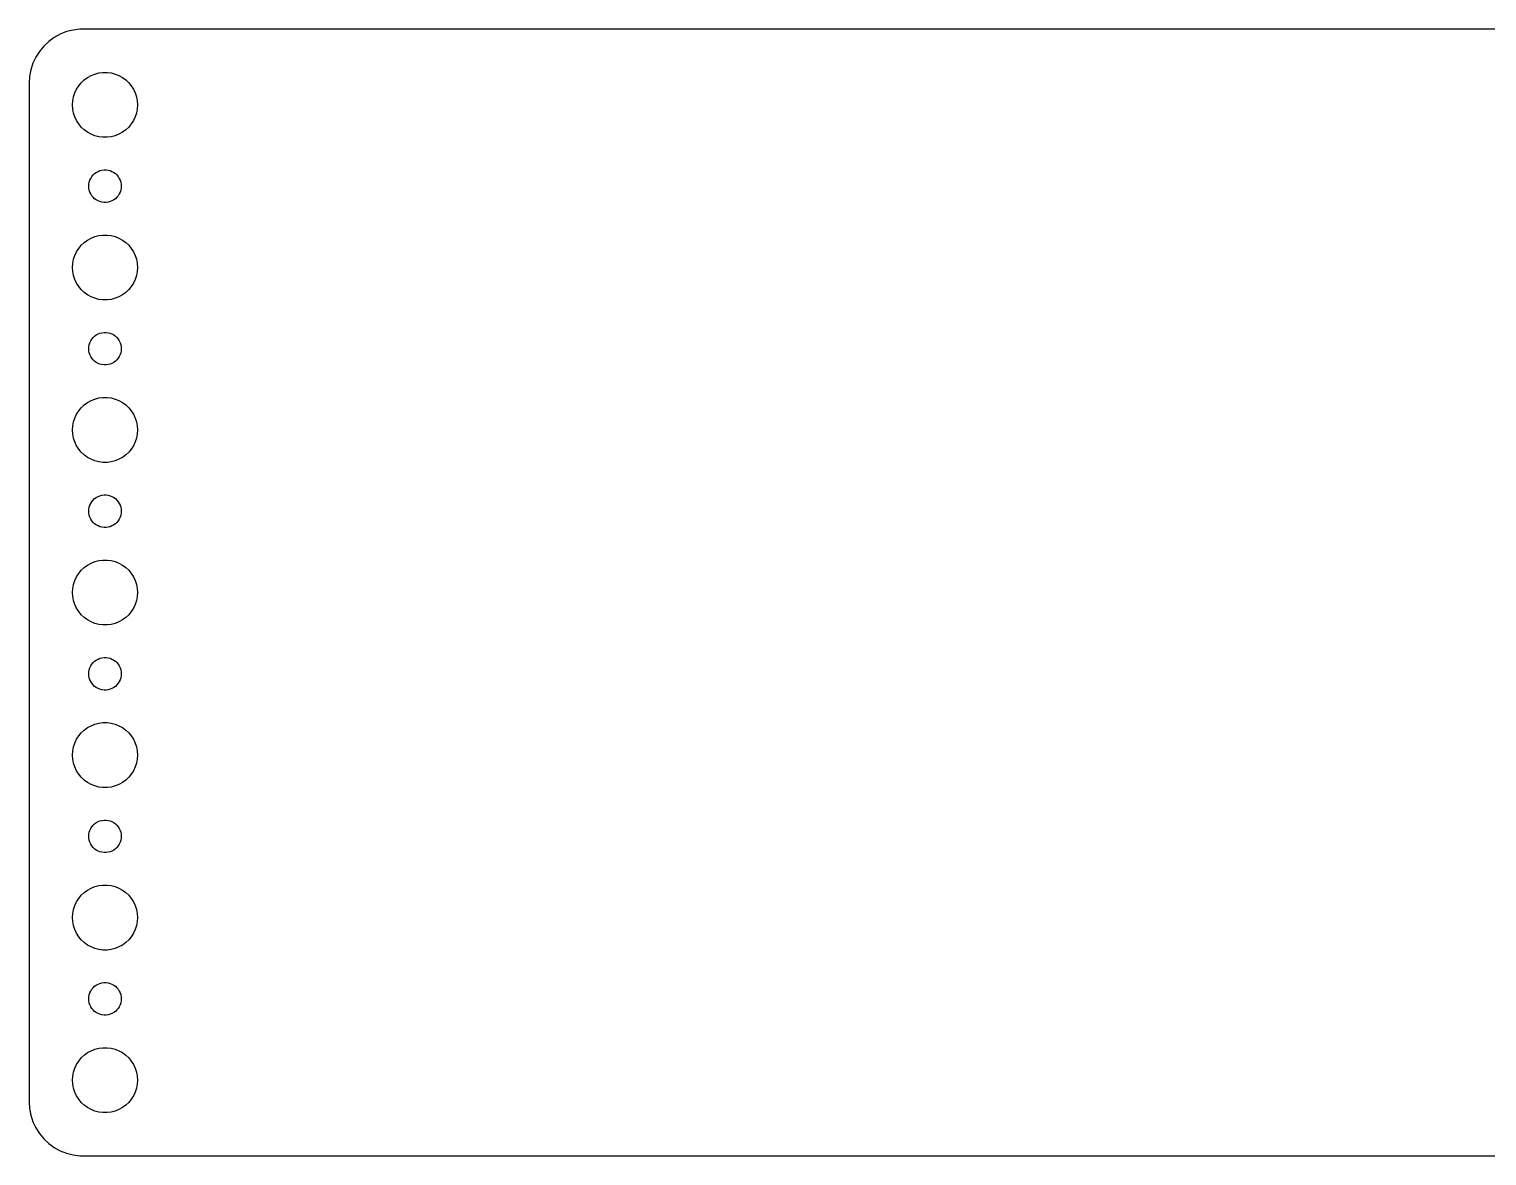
# Model space of a CAD drawing. Header units: metres. Extents: x -134 to 134, y 518 to 1078.
# Drawn here: x -134.5 to 0, y 974 to 1078 of the extents above; entities that cross this region are included whole.
import ezdxf

# ---------------------------------------------------------------- set-up
doc = ezdxf.new("R2010")
doc.units = ezdxf.units.M

msp = doc.modelspace()

# ---------------------------------------------------------------- linework, layer by layer
for p, q in [((-131.629, 1077.52), (-132.179, 1077.22)), ((-131.045, 1077.76), (-131.629, 1077.52)), ((-130.437, 1077.91), (-131.045, 1077.76)), ((-129.814, 1077.99), (-130.437, 1077.91)), ((129.814, 1077.99), (-129.814, 1077.99)), ((-133.145, 1076.42), (-133.545, 1075.94)), ((-132.687, 1076.85), (-133.145, 1076.42)), ((-132.179, 1077.22), (-132.687, 1076.85)), ((-134.149, 1074.84), (-134.343, 1074.24)), ((-133.882, 1075.41), (-134.149, 1074.84)), ((-133.545, 1075.94), (-133.882, 1075.41)), ((-134.461, 1073.63), (-134.5, 1073)), ((-134.343, 1074.24), (-134.461, 1073.63)), ((-129.687, 1073.05), (-129.412, 1073.31)), ((-129.412, 1073.31), (-129.107, 1073.53)), ((-129.107, 1073.53), (-128.777, 1073.71)), ((-128.777, 1073.71), (-128.427, 1073.85)), ((-128.427, 1073.85), (-128.062, 1073.95)), ((-128.062, 1073.95), (-127.688, 1073.99)), ((-127.688, 1073.99), (-127.312, 1073.99)), ((-127.312, 1073.99), (-126.938, 1073.95)), ((-126.938, 1073.95), (-126.573, 1073.85)), ((-126.573, 1073.85), (-126.223, 1073.71)), ((-126.223, 1073.71), (-125.893, 1073.53)), ((-125.893, 1073.53), (-125.588, 1073.31)), ((-125.588, 1073.31), (-125.313, 1073.05)), ((-134.5, 1073), (-134.5, 979)), ((-130.406, 1071.75), (-130.289, 1072.1)), ((-130.289, 1072.1), (-130.129, 1072.45)), ((-130.129, 1072.45), (-129.927, 1072.76)), ((-129.927, 1072.76), (-129.687, 1073.05)), ((-125.313, 1073.05), (-125.073, 1072.76)), ((-125.073, 1072.76), (-124.871, 1072.45)), ((-124.871, 1072.45), (-124.711, 1072.1)), ((-124.711, 1072.1), (-124.594, 1071.75)), ((-130.5, 1071), (-130.476, 1071.38)), ((-130.476, 1070.62), (-130.5, 1071)), ((-130.476, 1071.38), (-130.406, 1071.75)), ((-124.594, 1071.75), (-124.524, 1071.38)), ((-124.524, 1071.38), (-124.5, 1071)), ((-124.5, 1071), (-124.524, 1070.62)), ((-130.406, 1070.25), (-130.476, 1070.62)), ((-130.289, 1069.9), (-130.406, 1070.25)), ((-130.129, 1069.55), (-130.289, 1069.9)), ((-129.927, 1069.24), (-130.129, 1069.55)), ((-124.871, 1069.55), (-125.073, 1069.24)), ((-124.711, 1069.9), (-124.871, 1069.55)), ((-124.594, 1070.25), (-124.711, 1069.9)), ((-124.524, 1070.62), (-124.594, 1070.25)), ((-129.687, 1068.95), (-129.927, 1069.24)), ((-129.412, 1068.69), (-129.687, 1068.95)), ((-129.107, 1068.47), (-129.412, 1068.69)), ((-128.777, 1068.29), (-129.107, 1068.47)), ((-128.427, 1068.15), (-128.777, 1068.29)), ((-128.062, 1068.05), (-128.427, 1068.15)), ((-127.688, 1068.01), (-128.062, 1068.05)), ((-127.312, 1068.01), (-127.688, 1068.01)), ((-126.938, 1068.05), (-127.312, 1068.01)), ((-126.573, 1068.15), (-126.938, 1068.05)), ((-126.223, 1068.29), (-126.573, 1068.15)), ((-125.893, 1068.47), (-126.223, 1068.29)), ((-125.588, 1068.69), (-125.893, 1068.47)), ((-125.313, 1068.95), (-125.588, 1068.69)), ((-125.073, 1069.24), (-125.313, 1068.95)), ((-128.953, 1063.87), (-128.895, 1064.05)), ((-128.895, 1064.05), (-128.814, 1064.22)), ((-128.814, 1064.22), (-128.714, 1064.38)), ((-128.714, 1064.38), (-128.593, 1064.53)), ((-128.593, 1064.53), (-128.456, 1064.66)), ((-128.456, 1064.66), (-128.304, 1064.77)), ((-128.304, 1064.77), (-128.139, 1064.86)), ((-128.139, 1064.86), (-127.964, 1064.93)), ((-127.964, 1064.93), (-127.781, 1064.97)), ((-127.781, 1064.97), (-127.594, 1065)), ((-127.594, 1065), (-127.406, 1065)), ((-127.406, 1065), (-127.219, 1064.97)), ((-127.219, 1064.97), (-127.036, 1064.93)), ((-127.036, 1064.93), (-126.861, 1064.86)), ((-126.861, 1064.86), (-126.696, 1064.77)), ((-126.696, 1064.77), (-126.544, 1064.66)), ((-126.544, 1064.66), (-126.407, 1064.53)), ((-126.407, 1064.53), (-126.286, 1064.38)), ((-126.286, 1064.38), (-126.186, 1064.22)), ((-126.186, 1064.22), (-126.105, 1064.05)), ((-126.105, 1064.05), (-126.047, 1063.87)), ((-129, 1063.5), (-128.988, 1063.69)), ((-128.988, 1063.31), (-129, 1063.5)), ((-128.988, 1063.69), (-128.953, 1063.87)), ((-128.953, 1063.13), (-128.988, 1063.31)), ((-128.895, 1062.95), (-128.953, 1063.13)), ((-128.814, 1062.78), (-128.895, 1062.95)), ((-128.714, 1062.62), (-128.814, 1062.78)), ((-128.593, 1062.47), (-128.714, 1062.62)), ((-126.286, 1062.62), (-126.407, 1062.47)), ((-126.186, 1062.78), (-126.286, 1062.62)), ((-126.105, 1062.95), (-126.186, 1062.78)), ((-126.047, 1063.13), (-126.105, 1062.95)), ((-126.047, 1063.87), (-126.012, 1063.69)), ((-126.012, 1063.31), (-126.047, 1063.13)), ((-126.012, 1063.69), (-126, 1063.5)), ((-126, 1063.5), (-126.012, 1063.31)), ((-128.456, 1062.34), (-128.593, 1062.47)), ((-128.304, 1062.23), (-128.456, 1062.34)), ((-128.139, 1062.14), (-128.304, 1062.23)), ((-127.964, 1062.07), (-128.139, 1062.14)), ((-127.781, 1062.03), (-127.964, 1062.07)), ((-127.594, 1062), (-127.781, 1062.03)), ((-127.406, 1062), (-127.594, 1062)), ((-127.219, 1062.03), (-127.406, 1062)), ((-127.036, 1062.07), (-127.219, 1062.03)), ((-126.861, 1062.14), (-127.036, 1062.07)), ((-126.696, 1062.23), (-126.861, 1062.14)), ((-126.544, 1062.34), (-126.696, 1062.23)), ((-126.407, 1062.47), (-126.544, 1062.34)), ((-129.412, 1058.31), (-129.107, 1058.53)), ((-129.107, 1058.53), (-128.777, 1058.71)), ((-128.777, 1058.71), (-128.427, 1058.85)), ((-128.427, 1058.85), (-128.062, 1058.95)), ((-128.062, 1058.95), (-127.688, 1058.99)), ((-127.688, 1058.99), (-127.312, 1058.99)), ((-127.312, 1058.99), (-126.938, 1058.95)), ((-126.938, 1058.95), (-126.573, 1058.85)), ((-126.573, 1058.85), (-126.223, 1058.71)), ((-126.223, 1058.71), (-125.893, 1058.53)), ((-125.893, 1058.53), (-125.588, 1058.31)), ((-130.289, 1057.1), (-130.129, 1057.45)), ((-130.129, 1057.45), (-129.927, 1057.76)), ((-129.927, 1057.76), (-129.687, 1058.05)), ((-129.687, 1058.05), (-129.412, 1058.31)), ((-125.588, 1058.31), (-125.313, 1058.05)), ((-125.313, 1058.05), (-125.073, 1057.76)), ((-125.073, 1057.76), (-124.871, 1057.45)), ((-124.871, 1057.45), (-124.711, 1057.1)), ((-130.5, 1056), (-130.476, 1056.38)), ((-130.476, 1055.62), (-130.5, 1056)), ((-130.476, 1056.38), (-130.406, 1056.75)), ((-130.406, 1056.75), (-130.289, 1057.1)), ((-124.711, 1057.1), (-124.594, 1056.75)), ((-124.594, 1056.75), (-124.524, 1056.38)), ((-124.524, 1056.38), (-124.5, 1056)), ((-124.5, 1056), (-124.524, 1055.62)), ((-130.406, 1055.25), (-130.476, 1055.62)), ((-130.289, 1054.9), (-130.406, 1055.25)), ((-130.129, 1054.55), (-130.289, 1054.9)), ((-129.927, 1054.24), (-130.129, 1054.55)), ((-124.871, 1054.55), (-125.073, 1054.24)), ((-124.711, 1054.9), (-124.871, 1054.55)), ((-124.594, 1055.25), (-124.711, 1054.9)), ((-124.524, 1055.62), (-124.594, 1055.25)), ((-129.687, 1053.95), (-129.927, 1054.24)), ((-129.412, 1053.69), (-129.687, 1053.95)), ((-129.107, 1053.47), (-129.412, 1053.69)), ((-128.777, 1053.29), (-129.107, 1053.47)), ((-128.427, 1053.15), (-128.777, 1053.29)), ((-128.062, 1053.05), (-128.427, 1053.15)), ((-126.573, 1053.15), (-126.938, 1053.05)), ((-126.223, 1053.29), (-126.573, 1053.15)), ((-125.893, 1053.47), (-126.223, 1053.29)), ((-125.588, 1053.69), (-125.893, 1053.47)), ((-125.313, 1053.95), (-125.588, 1053.69)), ((-125.073, 1054.24), (-125.313, 1053.95)), ((-127.688, 1053.01), (-128.062, 1053.05)), ((-127.312, 1053.01), (-127.688, 1053.01)), ((-126.938, 1053.05), (-127.312, 1053.01)), ((-128.895, 1049.05), (-128.814, 1049.22)), ((-128.814, 1049.22), (-128.714, 1049.38)), ((-128.714, 1049.38), (-128.593, 1049.53)), ((-128.593, 1049.53), (-128.456, 1049.66)), ((-128.456, 1049.66), (-128.304, 1049.77)), ((-128.304, 1049.77), (-128.139, 1049.86)), ((-128.139, 1049.86), (-127.964, 1049.93)), ((-127.964, 1049.93), (-127.781, 1049.97)), ((-127.781, 1049.97), (-127.594, 1050)), ((-127.594, 1050), (-127.406, 1050)), ((-127.406, 1050), (-127.219, 1049.97)), ((-127.219, 1049.97), (-127.036, 1049.93)), ((-127.036, 1049.93), (-126.861, 1049.86)), ((-126.861, 1049.86), (-126.696, 1049.77)), ((-126.696, 1049.77), (-126.544, 1049.66)), ((-126.544, 1049.66), (-126.407, 1049.53)), ((-126.407, 1049.53), (-126.286, 1049.38)), ((-126.286, 1049.38), (-126.186, 1049.22)), ((-126.186, 1049.22), (-126.105, 1049.05)), ((-129, 1048.5), (-128.988, 1048.69)), ((-128.988, 1048.31), (-129, 1048.5)), ((-128.988, 1048.69), (-128.953, 1048.87)), ((-128.953, 1048.13), (-128.988, 1048.31)), ((-128.953, 1048.87), (-128.895, 1049.05)), ((-128.895, 1047.95), (-128.953, 1048.13)), ((-128.814, 1047.78), (-128.895, 1047.95)), ((-128.714, 1047.62), (-128.814, 1047.78)), ((-126.186, 1047.78), (-126.286, 1047.62)), ((-126.105, 1047.95), (-126.186, 1047.78)), ((-126.105, 1049.05), (-126.047, 1048.87)), ((-126.047, 1048.13), (-126.105, 1047.95)), ((-126.047, 1048.87), (-126.012, 1048.69)), ((-126.012, 1048.31), (-126.047, 1048.13)), ((-126.012, 1048.69), (-126, 1048.5)), ((-126, 1048.5), (-126.012, 1048.31)), ((-128.593, 1047.47), (-128.714, 1047.62)), ((-128.456, 1047.34), (-128.593, 1047.47)), ((-128.304, 1047.23), (-128.456, 1047.34)), ((-128.139, 1047.14), (-128.304, 1047.23)), ((-127.964, 1047.07), (-128.139, 1047.14)), ((-127.781, 1047.03), (-127.964, 1047.07)), ((-127.594, 1047), (-127.781, 1047.03)), ((-127.406, 1047), (-127.594, 1047)), ((-127.219, 1047.03), (-127.406, 1047)), ((-127.036, 1047.07), (-127.219, 1047.03)), ((-126.861, 1047.14), (-127.036, 1047.07)), ((-126.696, 1047.23), (-126.861, 1047.14)), ((-126.544, 1047.34), (-126.696, 1047.23)), ((-126.407, 1047.47), (-126.544, 1047.34)), ((-126.286, 1047.62), (-126.407, 1047.47)), ((-128.777, 1043.71), (-128.427, 1043.85)), ((-128.427, 1043.85), (-128.062, 1043.95)), ((-128.062, 1043.95), (-127.688, 1043.99)), ((-127.688, 1043.99), (-127.312, 1043.99)), ((-127.312, 1043.99), (-126.938, 1043.95)), ((-126.938, 1043.95), (-126.573, 1043.85)), ((-126.573, 1043.85), (-126.223, 1043.71)), ((-130.289, 1042.1), (-130.129, 1042.45)), ((-130.129, 1042.45), (-129.927, 1042.76)), ((-129.927, 1042.76), (-129.687, 1043.05)), ((-129.687, 1043.05), (-129.412, 1043.31)), ((-129.412, 1043.31), (-129.107, 1043.53)), ((-129.107, 1043.53), (-128.777, 1043.71)), ((-126.223, 1043.71), (-125.893, 1043.53)), ((-125.893, 1043.53), (-125.588, 1043.31)), ((-125.588, 1043.31), (-125.313, 1043.05)), ((-125.313, 1043.05), (-125.073, 1042.76)), ((-125.073, 1042.76), (-124.871, 1042.45)), ((-124.871, 1042.45), (-124.711, 1042.1)), ((-130.5, 1041), (-130.476, 1041.38)), ((-130.476, 1041.38), (-130.406, 1041.75)), ((-130.406, 1041.75), (-130.289, 1042.1)), ((-124.711, 1042.1), (-124.594, 1041.75)), ((-124.594, 1041.75), (-124.524, 1041.38)), ((-124.524, 1041.38), (-124.5, 1041)), ((-130.476, 1040.62), (-130.5, 1041)), ((-130.406, 1040.25), (-130.476, 1040.62)), ((-130.289, 1039.9), (-130.406, 1040.25)), ((-130.129, 1039.55), (-130.289, 1039.9)), ((-124.711, 1039.9), (-124.871, 1039.55)), ((-124.594, 1040.25), (-124.711, 1039.9)), ((-124.524, 1040.62), (-124.594, 1040.25)), ((-124.5, 1041), (-124.524, 1040.62)), ((-129.927, 1039.24), (-130.129, 1039.55)), ((-129.687, 1038.95), (-129.927, 1039.24)), ((-129.412, 1038.69), (-129.687, 1038.95)), ((-129.107, 1038.47), (-129.412, 1038.69)), ((-128.777, 1038.29), (-129.107, 1038.47)), ((-125.893, 1038.47), (-126.223, 1038.29)), ((-125.588, 1038.69), (-125.893, 1038.47)), ((-125.313, 1038.95), (-125.588, 1038.69)), ((-125.073, 1039.24), (-125.313, 1038.95)), ((-124.871, 1039.55), (-125.073, 1039.24)), ((-128.427, 1038.15), (-128.777, 1038.29)), ((-128.062, 1038.05), (-128.427, 1038.15)), ((-127.688, 1038.01), (-128.062, 1038.05)), ((-127.312, 1038.01), (-127.688, 1038.01)), ((-126.938, 1038.05), (-127.312, 1038.01)), ((-126.573, 1038.15), (-126.938, 1038.05)), ((-126.223, 1038.29), (-126.573, 1038.15)), ((-128.814, 1034.22), (-128.714, 1034.38)), ((-128.714, 1034.38), (-128.593, 1034.53)), ((-128.593, 1034.53), (-128.456, 1034.66)), ((-128.456, 1034.66), (-128.304, 1034.77)), ((-128.304, 1034.77), (-128.139, 1034.86)), ((-128.139, 1034.86), (-127.964, 1034.93)), ((-127.964, 1034.93), (-127.781, 1034.97)), ((-127.781, 1034.97), (-127.594, 1035)), ((-127.594, 1035), (-127.406, 1035)), ((-127.406, 1035), (-127.219, 1034.97)), ((-127.219, 1034.97), (-127.036, 1034.93)), ((-127.036, 1034.93), (-126.861, 1034.86)), ((-126.861, 1034.86), (-126.696, 1034.77)), ((-126.696, 1034.77), (-126.544, 1034.66)), ((-126.544, 1034.66), (-126.407, 1034.53)), ((-126.407, 1034.53), (-126.286, 1034.38)), ((-126.286, 1034.38), (-126.186, 1034.22)), ((-129, 1033.5), (-128.988, 1033.69)), ((-128.988, 1033.31), (-129, 1033.5)), ((-128.988, 1033.69), (-128.953, 1033.87)), ((-128.953, 1033.13), (-128.988, 1033.31)), ((-128.953, 1033.87), (-128.895, 1034.05)), ((-128.895, 1032.95), (-128.953, 1033.13)), ((-128.895, 1034.05), (-128.814, 1034.22)), ((-126.186, 1034.22), (-126.105, 1034.05)), ((-126.105, 1034.05), (-126.047, 1033.87)), ((-126.047, 1033.13), (-126.105, 1032.95)), ((-126.047, 1033.87), (-126.012, 1033.69)), ((-126.012, 1033.31), (-126.047, 1033.13)), ((-126.012, 1033.69), (-126, 1033.5)), ((-126, 1033.5), (-126.012, 1033.31)), ((-128.814, 1032.78), (-128.895, 1032.95)), ((-128.714, 1032.62), (-128.814, 1032.78)), ((-128.593, 1032.47), (-128.714, 1032.62)), ((-128.456, 1032.34), (-128.593, 1032.47)), ((-128.304, 1032.23), (-128.456, 1032.34)), ((-128.139, 1032.14), (-128.304, 1032.23)), ((-127.964, 1032.07), (-128.139, 1032.14)), ((-127.781, 1032.03), (-127.964, 1032.07)), ((-127.594, 1032), (-127.781, 1032.03)), ((-127.406, 1032), (-127.594, 1032)), ((-127.219, 1032.03), (-127.406, 1032)), ((-127.036, 1032.07), (-127.219, 1032.03)), ((-126.861, 1032.14), (-127.036, 1032.07)), ((-126.696, 1032.23), (-126.861, 1032.14)), ((-126.544, 1032.34), (-126.696, 1032.23)), ((-126.407, 1032.47), (-126.544, 1032.34)), ((-126.286, 1032.62), (-126.407, 1032.47)), ((-126.186, 1032.78), (-126.286, 1032.62)), ((-126.105, 1032.95), (-126.186, 1032.78)), ((-128.427, 1028.85), (-128.062, 1028.95)), ((-128.062, 1028.95), (-127.688, 1028.99)), ((-127.688, 1028.99), (-127.312, 1028.99)), ((-127.312, 1028.99), (-126.938, 1028.95)), ((-126.938, 1028.95), (-126.573, 1028.85)), ((-130.129, 1027.45), (-129.927, 1027.76)), ((-129.927, 1027.76), (-129.687, 1028.05)), ((-129.687, 1028.05), (-129.412, 1028.31)), ((-129.412, 1028.31), (-129.107, 1028.53)), ((-129.107, 1028.53), (-128.777, 1028.71)), ((-128.777, 1028.71), (-128.427, 1028.85)), ((-126.573, 1028.85), (-126.223, 1028.71)), ((-126.223, 1028.71), (-125.893, 1028.53)), ((-125.893, 1028.53), (-125.588, 1028.31)), ((-125.588, 1028.31), (-125.313, 1028.05)), ((-125.313, 1028.05), (-125.073, 1027.76)), ((-125.073, 1027.76), (-124.871, 1027.45)), ((-130.5, 1026), (-130.476, 1026.38)), ((-130.476, 1026.38), (-130.406, 1026.75)), ((-130.406, 1026.75), (-130.289, 1027.1)), ((-130.289, 1027.1), (-130.129, 1027.45)), ((-124.871, 1027.45), (-124.711, 1027.1)), ((-124.711, 1027.1), (-124.594, 1026.75)), ((-124.594, 1026.75), (-124.524, 1026.38)), ((-124.524, 1026.38), (-124.5, 1026)), ((-130.476, 1025.62), (-130.5, 1026)), ((-130.406, 1025.25), (-130.476, 1025.62)), ((-130.289, 1024.9), (-130.406, 1025.25)), ((-130.129, 1024.55), (-130.289, 1024.9)), ((-124.711, 1024.9), (-124.871, 1024.55)), ((-124.594, 1025.25), (-124.711, 1024.9)), ((-124.524, 1025.62), (-124.594, 1025.25)), ((-124.5, 1026), (-124.524, 1025.62)), ((-129.927, 1024.24), (-130.129, 1024.55)), ((-129.687, 1023.95), (-129.927, 1024.24)), ((-129.412, 1023.69), (-129.687, 1023.95)), ((-129.107, 1023.47), (-129.412, 1023.69)), ((-125.588, 1023.69), (-125.893, 1023.47)), ((-125.313, 1023.95), (-125.588, 1023.69)), ((-125.073, 1024.24), (-125.313, 1023.95)), ((-124.871, 1024.55), (-125.073, 1024.24)), ((-128.777, 1023.29), (-129.107, 1023.47)), ((-128.427, 1023.15), (-128.777, 1023.29)), ((-128.062, 1023.05), (-128.427, 1023.15)), ((-127.688, 1023.01), (-128.062, 1023.05)), ((-127.312, 1023.01), (-127.688, 1023.01)), ((-126.938, 1023.05), (-127.312, 1023.01)), ((-126.573, 1023.15), (-126.938, 1023.05)), ((-126.223, 1023.29), (-126.573, 1023.15)), ((-125.893, 1023.47), (-126.223, 1023.29)), ((-128.714, 1019.38), (-128.593, 1019.53)), ((-128.593, 1019.53), (-128.456, 1019.66)), ((-128.456, 1019.66), (-128.304, 1019.77)), ((-128.304, 1019.77), (-128.139, 1019.86)), ((-128.139, 1019.86), (-127.964, 1019.93)), ((-127.964, 1019.93), (-127.781, 1019.97)), ((-127.781, 1019.97), (-127.594, 1020)), ((-127.594, 1020), (-127.406, 1020)), ((-127.406, 1020), (-127.219, 1019.97)), ((-127.219, 1019.97), (-127.036, 1019.93)), ((-127.036, 1019.93), (-126.861, 1019.86)), ((-126.861, 1019.86), (-126.696, 1019.77)), ((-126.696, 1019.77), (-126.544, 1019.66)), ((-126.544, 1019.66), (-126.407, 1019.53)), ((-126.407, 1019.53), (-126.286, 1019.38)), ((-129, 1018.5), (-128.988, 1018.69)), ((-128.988, 1018.31), (-129, 1018.5)), ((-128.988, 1018.69), (-128.953, 1018.87)), ((-128.953, 1018.13), (-128.988, 1018.31)), ((-128.953, 1018.87), (-128.895, 1019.05)), ((-128.895, 1019.05), (-128.814, 1019.22)), ((-128.814, 1019.22), (-128.714, 1019.38)), ((-126.286, 1019.38), (-126.186, 1019.22)), ((-126.186, 1019.22), (-126.105, 1019.05)), ((-126.105, 1019.05), (-126.047, 1018.87)), ((-126.047, 1018.87), (-126.012, 1018.69)), ((-126.012, 1018.31), (-126.047, 1018.13)), ((-126.012, 1018.69), (-126, 1018.5)), ((-126, 1018.5), (-126.012, 1018.31)), ((-128.895, 1017.95), (-128.953, 1018.13)), ((-128.814, 1017.78), (-128.895, 1017.95)), ((-128.714, 1017.62), (-128.814, 1017.78)), ((-128.593, 1017.47), (-128.714, 1017.62)), ((-128.456, 1017.34), (-128.593, 1017.47)), ((-128.304, 1017.23), (-128.456, 1017.34)), ((-128.139, 1017.14), (-128.304, 1017.23)), ((-127.964, 1017.07), (-128.139, 1017.14)), ((-127.781, 1017.03), (-127.964, 1017.07)), ((-127.594, 1017), (-127.781, 1017.03)), ((-127.406, 1017), (-127.594, 1017)), ((-127.219, 1017.03), (-127.406, 1017)), ((-127.036, 1017.07), (-127.219, 1017.03)), ((-126.861, 1017.14), (-127.036, 1017.07)), ((-126.696, 1017.23), (-126.861, 1017.14)), ((-126.544, 1017.34), (-126.696, 1017.23)), ((-126.407, 1017.47), (-126.544, 1017.34)), ((-126.286, 1017.62), (-126.407, 1017.47)), ((-126.186, 1017.78), (-126.286, 1017.62)), ((-126.105, 1017.95), (-126.186, 1017.78)), ((-126.047, 1018.13), (-126.105, 1017.95)), ((-129.927, 1012.76), (-129.687, 1013.05)), ((-129.687, 1013.05), (-129.412, 1013.31)), ((-129.412, 1013.31), (-129.107, 1013.53)), ((-129.107, 1013.53), (-128.777, 1013.71)), ((-128.777, 1013.71), (-128.427, 1013.85)), ((-128.427, 1013.85), (-128.062, 1013.95)), ((-128.062, 1013.95), (-127.688, 1013.99)), ((-127.688, 1013.99), (-127.312, 1013.99)), ((-127.312, 1013.99), (-126.938, 1013.95)), ((-126.938, 1013.95), (-126.573, 1013.85)), ((-126.573, 1013.85), (-126.223, 1013.71)), ((-126.223, 1013.71), (-125.893, 1013.53)), ((-125.893, 1013.53), (-125.588, 1013.31)), ((-125.588, 1013.31), (-125.313, 1013.05)), ((-125.313, 1013.05), (-125.073, 1012.76)), ((-130.476, 1011.38), (-130.406, 1011.75)), ((-130.406, 1011.75), (-130.289, 1012.1)), ((-130.289, 1012.1), (-130.129, 1012.45)), ((-130.129, 1012.45), (-129.927, 1012.76)), ((-125.073, 1012.76), (-124.871, 1012.45)), ((-124.871, 1012.45), (-124.711, 1012.1)), ((-124.711, 1012.1), (-124.594, 1011.75)), ((-124.594, 1011.75), (-124.524, 1011.38)), ((-130.5, 1011), (-130.476, 1011.38)), ((-130.476, 1010.62), (-130.5, 1011)), ((-130.406, 1010.25), (-130.476, 1010.62)), ((-130.289, 1009.9), (-130.406, 1010.25)), ((-124.594, 1010.25), (-124.711, 1009.9)), ((-124.524, 1010.62), (-124.594, 1010.25)), ((-124.524, 1011.38), (-124.5, 1011)), ((-124.5, 1011), (-124.524, 1010.62)), ((-130.129, 1009.55), (-130.289, 1009.9)), ((-129.927, 1009.24), (-130.129, 1009.55)), ((-129.687, 1008.95), (-129.927, 1009.24)), ((-129.412, 1008.69), (-129.687, 1008.95)), ((-125.313, 1008.95), (-125.588, 1008.69)), ((-125.073, 1009.24), (-125.313, 1008.95)), ((-124.871, 1009.55), (-125.073, 1009.24)), ((-124.711, 1009.9), (-124.871, 1009.55)), ((-129.107, 1008.47), (-129.412, 1008.69)), ((-128.777, 1008.29), (-129.107, 1008.47)), ((-128.427, 1008.15), (-128.777, 1008.29)), ((-128.062, 1008.05), (-128.427, 1008.15)), ((-127.688, 1008.01), (-128.062, 1008.05)), ((-127.312, 1008.01), (-127.688, 1008.01)), ((-126.938, 1008.05), (-127.312, 1008.01)), ((-126.573, 1008.15), (-126.938, 1008.05)), ((-126.223, 1008.29), (-126.573, 1008.15)), ((-125.893, 1008.47), (-126.223, 1008.29)), ((-125.588, 1008.69), (-125.893, 1008.47)), ((-128.456, 1004.66), (-128.304, 1004.77)), ((-128.304, 1004.77), (-128.139, 1004.86)), ((-128.139, 1004.86), (-127.964, 1004.93)), ((-127.964, 1004.93), (-127.781, 1004.97)), ((-127.781, 1004.97), (-127.594, 1005)), ((-127.594, 1005), (-127.406, 1005)), ((-127.406, 1005), (-127.219, 1004.97)), ((-127.219, 1004.97), (-127.036, 1004.93)), ((-127.036, 1004.93), (-126.861, 1004.86)), ((-126.861, 1004.86), (-126.696, 1004.77)), ((-126.696, 1004.77), (-126.544, 1004.66)), ((-129, 1003.5), (-128.988, 1003.69)), ((-128.988, 1003.31), (-129, 1003.5)), ((-128.988, 1003.69), (-128.953, 1003.87)), ((-128.953, 1003.87), (-128.895, 1004.05)), ((-128.895, 1004.05), (-128.814, 1004.22)), ((-128.814, 1004.22), (-128.714, 1004.38)), ((-128.714, 1004.38), (-128.593, 1004.53)), ((-128.593, 1004.53), (-128.456, 1004.66)), ((-126.544, 1004.66), (-126.407, 1004.53)), ((-126.407, 1004.53), (-126.286, 1004.38)), ((-126.286, 1004.38), (-126.186, 1004.22)), ((-126.186, 1004.22), (-126.105, 1004.05)), ((-126.105, 1004.05), (-126.047, 1003.87)), ((-126.047, 1003.87), (-126.012, 1003.69)), ((-126.012, 1003.69), (-126, 1003.5)), ((-126, 1003.5), (-126.012, 1003.31)), ((-128.953, 1003.13), (-128.988, 1003.31)), ((-128.895, 1002.95), (-128.953, 1003.13)), ((-128.814, 1002.78), (-128.895, 1002.95)), ((-128.714, 1002.62), (-128.814, 1002.78)), ((-128.593, 1002.47), (-128.714, 1002.62)), ((-128.456, 1002.34), (-128.593, 1002.47)), ((-128.304, 1002.23), (-128.456, 1002.34)), ((-128.139, 1002.14), (-128.304, 1002.23)), ((-127.964, 1002.07), (-128.139, 1002.14)), ((-127.781, 1002.03), (-127.964, 1002.07)), ((-127.594, 1002), (-127.781, 1002.03)), ((-127.219, 1002.03), (-127.406, 1002)), ((-127.036, 1002.07), (-127.219, 1002.03)), ((-126.861, 1002.14), (-127.036, 1002.07)), ((-126.696, 1002.23), (-126.861, 1002.14)), ((-126.544, 1002.34), (-126.696, 1002.23)), ((-126.407, 1002.47), (-126.544, 1002.34)), ((-126.286, 1002.62), (-126.407, 1002.47)), ((-126.186, 1002.78), (-126.286, 1002.62)), ((-126.105, 1002.95), (-126.186, 1002.78)), ((-126.047, 1003.13), (-126.105, 1002.95)), ((-126.012, 1003.31), (-126.047, 1003.13)), ((-127.406, 1002), (-127.594, 1002)), ((-129.927, 997.763), (-129.687, 998.054)), ((-129.687, 998.054), (-129.412, 998.312)), ((-129.412, 998.312), (-129.107, 998.533)), ((-129.107, 998.533), (-128.777, 998.714)), ((-128.777, 998.714), (-128.427, 998.853)), ((-128.427, 998.853), (-128.062, 998.947)), ((-128.062, 998.947), (-127.688, 998.994)), ((-127.688, 998.994), (-127.312, 998.994)), ((-127.312, 998.994), (-126.938, 998.947)), ((-126.938, 998.947), (-126.573, 998.853)), ((-126.573, 998.853), (-126.223, 998.714)), ((-126.223, 998.714), (-125.893, 998.533)), ((-125.893, 998.533), (-125.588, 998.312)), ((-125.588, 998.312), (-125.313, 998.054)), ((-125.313, 998.054), (-125.073, 997.763)), ((-130.476, 996.376), (-130.406, 996.746)), ((-130.406, 996.746), (-130.289, 997.104)), ((-130.289, 997.104), (-130.129, 997.445)), ((-130.129, 997.445), (-129.927, 997.763)), ((-125.073, 997.763), (-124.871, 997.445)), ((-124.871, 997.445), (-124.711, 997.104)), ((-124.711, 997.104), (-124.594, 996.746)), ((-124.594, 996.746), (-124.524, 996.376)), ((-130.5, 996), (-130.476, 996.376)), ((-130.476, 995.624), (-130.5, 996)), ((-130.406, 995.254), (-130.476, 995.624)), ((-124.524, 995.624), (-124.594, 995.254)), ((-124.524, 996.376), (-124.5, 996)), ((-124.5, 996), (-124.524, 995.624)), ((-130.289, 994.896), (-130.406, 995.254)), ((-130.129, 994.555), (-130.289, 994.896)), ((-129.927, 994.237), (-130.129, 994.555)), ((-129.687, 993.946), (-129.927, 994.237)), ((-125.073, 994.237), (-125.313, 993.946)), ((-124.871, 994.555), (-125.073, 994.237)), ((-124.711, 994.896), (-124.871, 994.555)), ((-124.594, 995.254), (-124.711, 994.896)), ((-129.412, 993.688), (-129.687, 993.946)), ((-129.107, 993.467), (-129.412, 993.688)), ((-128.777, 993.286), (-129.107, 993.467)), ((-128.427, 993.147), (-128.777, 993.286)), ((-128.062, 993.053), (-128.427, 993.147)), ((-127.688, 993.006), (-128.062, 993.053)), ((-127.312, 993.006), (-127.688, 993.006)), ((-126.938, 993.053), (-127.312, 993.006)), ((-126.573, 993.147), (-126.938, 993.053)), ((-126.223, 993.286), (-126.573, 993.147)), ((-125.893, 993.467), (-126.223, 993.286)), ((-125.588, 993.688), (-125.893, 993.467)), ((-125.313, 993.946), (-125.588, 993.688)), ((-128.139, 989.857), (-127.964, 989.927)), ((-127.964, 989.927), (-127.781, 989.973)), ((-127.781, 989.973), (-127.594, 989.997)), ((-127.594, 989.997), (-127.406, 989.997)), ((-127.406, 989.997), (-127.219, 989.973)), ((-127.219, 989.973), (-127.036, 989.927)), ((-127.036, 989.927), (-126.861, 989.857)), ((-129, 988.5), (-128.988, 988.688)), ((-128.988, 988.688), (-128.953, 988.873)), ((-128.953, 988.873), (-128.895, 989.052)), ((-128.895, 989.052), (-128.814, 989.223)), ((-128.814, 989.223), (-128.714, 989.382)), ((-128.714, 989.382), (-128.593, 989.527)), ((-128.593, 989.527), (-128.456, 989.656)), ((-128.456, 989.656), (-128.304, 989.766)), ((-128.304, 989.766), (-128.139, 989.857)), ((-126.861, 989.857), (-126.696, 989.766)), ((-126.696, 989.766), (-126.544, 989.656)), ((-126.544, 989.656), (-126.407, 989.527)), ((-126.407, 989.527), (-126.286, 989.382)), ((-126.286, 989.382), (-126.186, 989.223)), ((-126.186, 989.223), (-126.105, 989.052)), ((-126.105, 989.052), (-126.047, 988.873)), ((-126.047, 988.873), (-126.012, 988.688)), ((-126.012, 988.688), (-126, 988.5)), ((-128.988, 988.312), (-129, 988.5)), ((-128.953, 988.127), (-128.988, 988.312)), ((-128.895, 987.948), (-128.953, 988.127)), ((-128.814, 987.777), (-128.895, 987.948)), ((-128.714, 987.618), (-128.814, 987.777)), ((-128.593, 987.473), (-128.714, 987.618)), ((-128.456, 987.344), (-128.593, 987.473)), ((-128.304, 987.234), (-128.456, 987.344)), ((-128.139, 987.143), (-128.304, 987.234)), ((-126.696, 987.234), (-126.861, 987.143)), ((-126.544, 987.344), (-126.696, 987.234)), ((-126.407, 987.473), (-126.544, 987.344)), ((-126.286, 987.618), (-126.407, 987.473)), ((-126.186, 987.777), (-126.286, 987.618)), ((-126.105, 987.948), (-126.186, 987.777)), ((-126.047, 988.127), (-126.105, 987.948)), ((-126.012, 988.312), (-126.047, 988.127)), ((-126, 988.5), (-126.012, 988.312)), ((-127.964, 987.073), (-128.139, 987.143)), ((-127.781, 987.027), (-127.964, 987.073)), ((-127.594, 987.003), (-127.781, 987.027)), ((-127.406, 987.003), (-127.594, 987.003)), ((-127.219, 987.027), (-127.406, 987.003)), ((-127.036, 987.073), (-127.219, 987.027)), ((-126.861, 987.143), (-127.036, 987.073)), ((-129.687, 983.054), (-129.412, 983.312)), ((-129.412, 983.312), (-129.107, 983.533)), ((-129.107, 983.533), (-128.777, 983.714)), ((-128.777, 983.714), (-128.427, 983.853)), ((-128.427, 983.853), (-128.062, 983.947)), ((-128.062, 983.947), (-127.688, 983.994)), ((-127.688, 983.994), (-127.312, 983.994)), ((-127.312, 983.994), (-126.938, 983.947)), ((-126.938, 983.947), (-126.573, 983.853)), ((-126.573, 983.853), (-126.223, 983.714)), ((-126.223, 983.714), (-125.893, 983.533)), ((-125.893, 983.533), (-125.588, 983.312)), ((-125.588, 983.312), (-125.313, 983.054)), ((-130.406, 981.746), (-130.289, 982.104)), ((-130.289, 982.104), (-130.129, 982.445)), ((-130.129, 982.445), (-129.927, 982.763)), ((-129.927, 982.763), (-129.687, 983.054)), ((-125.313, 983.054), (-125.073, 982.763)), ((-125.073, 982.763), (-124.871, 982.445)), ((-124.871, 982.445), (-124.711, 982.104)), ((-124.711, 982.104), (-124.594, 981.746)), ((-130.5, 981), (-130.476, 981.376)), ((-130.476, 980.624), (-130.5, 981)), ((-130.476, 981.376), (-130.406, 981.746)), ((-130.406, 980.254), (-130.476, 980.624)), ((-124.594, 981.746), (-124.524, 981.376)), ((-124.524, 980.624), (-124.594, 980.254)), ((-124.524, 981.376), (-124.5, 981)), ((-124.5, 981), (-124.524, 980.624)), ((-130.289, 979.896), (-130.406, 980.254)), ((-130.129, 979.555), (-130.289, 979.896)), ((-129.927, 979.237), (-130.129, 979.555)), ((-129.687, 978.946), (-129.927, 979.237)), ((-125.073, 979.237), (-125.313, 978.946)), ((-124.871, 979.555), (-125.073, 979.237)), ((-124.711, 979.896), (-124.871, 979.555)), ((-124.594, 980.254), (-124.711, 979.896)), ((-134.5, 979), (-134.461, 978.373)), ((-134.461, 978.373), (-134.343, 977.757)), ((-129.412, 978.688), (-129.687, 978.946)), ((-129.107, 978.467), (-129.412, 978.688)), ((-128.777, 978.286), (-129.107, 978.467)), ((-128.427, 978.147), (-128.777, 978.286)), ((-128.062, 978.053), (-128.427, 978.147)), ((-127.688, 978.006), (-128.062, 978.053)), ((-127.312, 978.006), (-127.688, 978.006)), ((-126.938, 978.053), (-127.312, 978.006)), ((-126.573, 978.147), (-126.938, 978.053)), ((-126.223, 978.286), (-126.573, 978.147)), ((-125.893, 978.467), (-126.223, 978.286)), ((-125.588, 978.688), (-125.893, 978.467)), ((-125.313, 978.946), (-125.588, 978.688)), ((-134.343, 977.757), (-134.149, 977.159)), ((-134.149, 977.159), (-133.882, 976.591)), ((-133.882, 976.591), (-133.545, 976.061)), ((-133.545, 976.061), (-133.145, 975.577)), ((-133.145, 975.577), (-132.687, 975.147)), ((-132.687, 975.147), (-132.179, 974.778)), ((-132.179, 974.778), (-131.629, 974.476)), ((-131.629, 974.476), (-131.045, 974.245)), ((-131.045, 974.245), (-130.437, 974.089)), ((-130.437, 974.089), (-129.814, 974.01)), ((-129.814, 974.01), (129.814, 974.01))]:
    msp.add_line(p, q)

doc.saveas('drawing.dxf')
